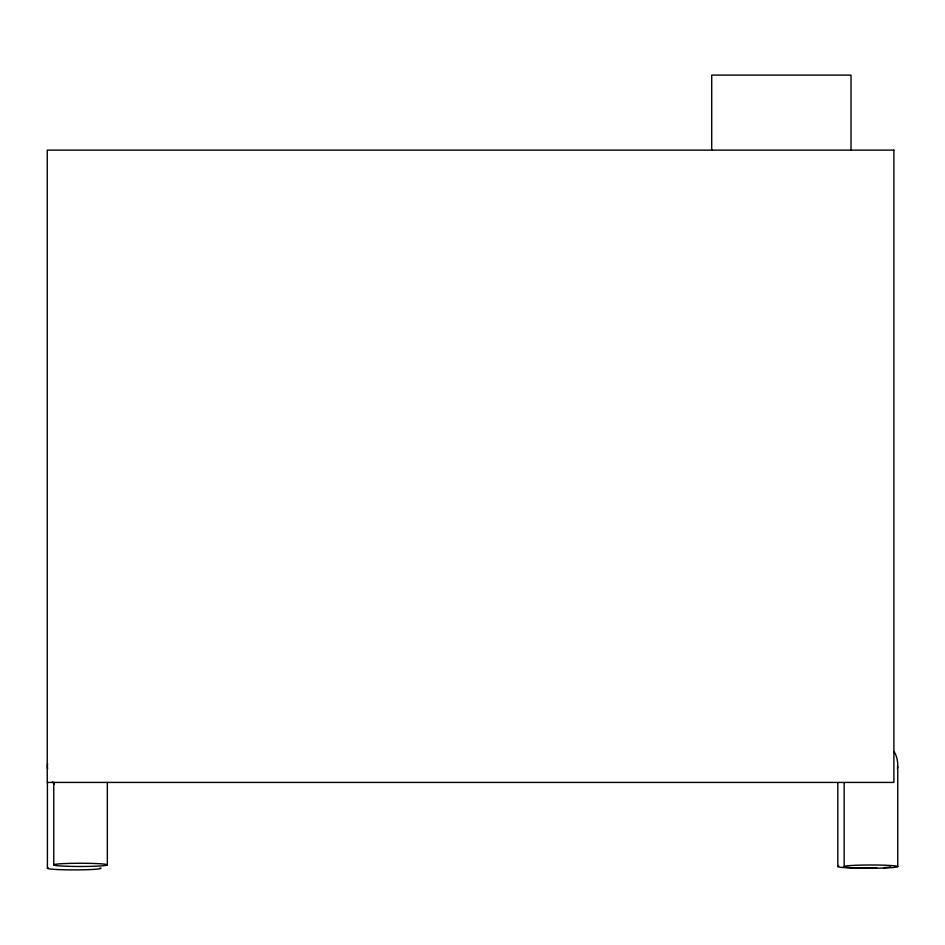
<?xml version="1.0" encoding="UTF-8"?>
<svg xmlns="http://www.w3.org/2000/svg" width="945" height="945" viewBox="0 0 945 945"><rect width="100%" height="100%" fill="white"/><g stroke="black" fill="none" stroke-linecap="round" stroke-linejoin="round"><path stroke-width="1.42" d="M897.75 766.466L897.75 866.6M851.02 150.125L851.02 75.104L711.703 75.104L711.703 150.125M844.168 782.696L844.168 866.6M837.813 782.637L837.813 866.553M107.34 782.389L107.34 864.864A26.767 1.607 0 0 1 67.166 866.258A26.767 1.607 0 0 1 67.166 863.47A26.767 1.607 0 0 1 107.317 864.864M53.759 782.389L53.759 864.864M47.404 782.932L47.404 868.29M894.147 751.594A26.767 26.425 0 0 1 897.396 768.923M890.462 866.967A26.767 1.607 0 0 1 883.551 867.687M876.783 867.982A26.767 1.607 0 0 1 847.771 867.805A26.767 1.607 0 0 1 838.747 866.128M54.29 784.137A26.767 26.425 0 0 1 52.518 781.987M47.569 769.23A26.767 26.425 0 0 1 47.569 763.714M100.052 867.876A26.767 1.607 0 0 1 74.194 869.896A26.767 1.607 0 0 1 48.337 867.876M893.887 150.125L47.25 150.125L47.25 782.425L893.887 782.425L893.887 150.125M852.036 867.746A26.767 1.607 0 0 0 896.817 867.026A26.767 1.607 0 0 0 864.014 865.053A26.767 1.607 0 0 0 852.036 867.746"/></g></svg>
